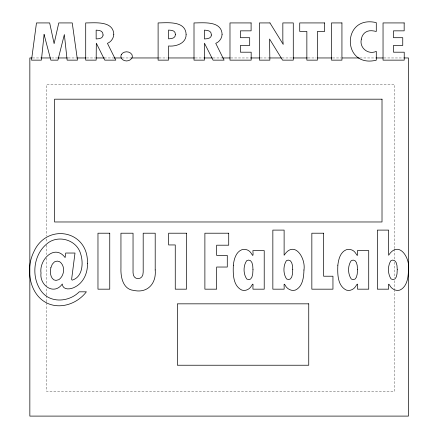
<?xml version="1.0" encoding="UTF-8"?>
<svg xmlns="http://www.w3.org/2000/svg" width="438" height="438" viewBox="0 0 438 438"><rect width="100%" height="100%" fill="white"/><g stroke="black" fill="none" stroke-linecap="round" stroke-linejoin="round"><path stroke-width="0.33" stroke-dasharray="2.19 1.64" d="M32.576 57.958L40.778 57.958M51.711 57.958L57.181 57.958M68.114 57.958L76.316 57.958M86.565 57.958L95.451 57.958M104.337 57.958L113.223 57.958M122.103 57.958L130.989 57.958M159.01 57.958L167.212 57.958M195.228 57.958L203.429 57.958M212.999 57.958L221.885 57.958M230.766 57.958L249.901 57.958M260.156 57.958L269.036 57.958M282.023 57.958L292.272 57.958M307.991 57.958L316.192 57.958M332.595 57.958L340.797 57.958M359.932 57.958L375.651 57.958M383.852 57.958L403.672 57.958M394.501 248.521L394.501 84.435L46.592 84.435L46.592 236.213M394.501 249.206L394.501 259.46M394.501 262.198L394.501 277.922M394.501 280.654L394.501 288.861M394.501 289.545L394.501 391.413L46.592 391.413L46.592 302.532M46.592 238.951L46.592 242.367M46.592 245.105L46.592 254.675M46.592 258.091L46.592 286.123M46.592 288.861L46.592 295.015M46.592 295.699L46.592 301.848"/><path stroke-width="0.66" d="M31.897 57.958L29.844 57.958L29.844 416.1L408.451 416.1L408.451 57.958L404.351 57.958M41.462 57.958L50.348 57.958M57.865 57.958L67.43 57.958M77 57.958L85.886 57.958M96.136 57.958L104.337 57.958M113.902 57.958L121.419 57.958M131.674 57.958L158.326 57.958M168.575 57.958L194.549 57.958M204.113 57.958L212.315 57.958M222.564 57.958L230.081 57.958M250.585 57.958L259.471 57.958M269.72 57.958L281.338 57.958M292.956 57.958L307.306 57.958M317.561 57.958L331.911 57.958M342.16 57.958L359.248 57.958M376.335 57.958L383.168 57.958M233.344 265.198C232.983 273.766 232.879 285.839 241.891 290.12C245.225 291.139 248.773 289.71 250.799 286.939C254.347 280.95 252.545 285.79 252.978 289.173L264.218 289.173L264.218 250.602L252.901 250.602C253.509 260.095 252.321 253.027 248.861 250.793C246.84 249.37 244.284 249.102 241.924 249.687C235.808 252.053 233.996 259.329 233.344 265.198M303.95 270.016C303.775 277.221 302.724 286.748 295.3 290.12C291.922 291.15 288.374 289.584 286.211 286.934C282.844 281.037 284.525 285.976 284.12 289.173L272.847 289.173L272.847 230.103L284.12 230.103L284.12 255.255C294.413 239.613 305.998 258.278 303.95 270.016M337.846 265.198C337.484 273.766 337.386 285.839 346.398 290.12C349.732 291.139 353.28 289.71 355.3 286.939C358.853 280.95 357.052 285.79 357.485 289.173L368.719 289.173L368.719 250.602L357.408 250.602C358.01 260.095 356.828 253.027 353.362 250.793C351.347 249.37 348.79 249.102 346.431 249.687C340.31 252.053 338.503 259.329 337.846 265.198M408.451 270.016C408.282 277.221 407.23 286.748 399.806 290.12C396.428 291.15 392.881 289.584 390.718 286.934C387.351 281.037 389.026 285.976 388.626 289.173L377.353 289.173L377.353 230.103L388.626 230.103L388.626 255.255C398.919 239.613 410.499 258.278 408.451 270.016M87.436 263.681C87.781 272.847 83.559 282.636 75.15 286.95C71.087 289.365 62.815 290.64 62.284 284.016C53.94 295.885 39.25 285.1 41.013 273.033C38.933 260.013 54.586 243.484 65.12 257.56L65.705 253.033L74.997 253.033L71.728 278.464L71.651 279.406L72.155 280.161C82.87 277.09 83.559 262.565 80.587 253.668C76.519 239.433 57.405 234.248 46.516 244.136C32.916 255.584 30.994 278.004 41.834 291.9C51.011 303.583 69.527 301.842 79.234 291.817L86.385 291.817C77.625 303.364 61.325 309.48 47.611 303.397C33.485 296.909 28.152 280.057 29.811 265.521A40.843 40.843 0 0 1 33.786 251.927C46.658 222.526 88.804 230.027 87.436 263.681M252.978 269.677L252.715 274.046L251.932 277.161L250.618 279.033L248.779 279.658L246.791 279.033C243.2 273.996 243.128 265.74 246.704 260.681L248.625 260.079L250.531 260.681L251.888 262.477L252.71 265.477L252.978 269.677M292.754 269.677L292.491 274.007L291.713 277.101L290.41 278.957L288.593 279.575L286.572 278.962C283.123 273.903 283.052 265.784 286.419 260.659L288.204 260.079L290.191 260.681L291.615 262.477L292.469 265.477L292.754 269.677M357.485 269.677L357.222 274.046L356.433 277.161L355.125 279.033L353.285 279.658L351.298 279.033C347.706 273.996 347.635 265.74 351.21 260.681L353.132 260.079L355.037 260.681L356.395 262.477L357.211 265.477L357.485 269.677M397.255 269.677L396.998 274.007L396.215 277.101L394.917 278.957L393.094 279.575L391.079 278.962C387.63 273.903 387.553 265.784 390.92 260.659L392.705 260.079L394.698 260.681L396.122 262.477L396.97 265.477L397.255 269.677M155.2 269.928C156.519 283.402 147.568 293.542 133.7 290.399C122.826 289.337 120.581 276.854 120.948 267.957L120.948 233.208L133.042 233.208L133.042 272.611L133.382 275.091L134.4 276.997L135.994 278.207L138.058 278.606L140.182 278.179L141.808 276.893L142.843 274.845L143.188 272.151L143.188 233.208L155.2 233.208L155.2 269.928M361.361 39.13C359.061 47.808 368.238 55.166 376.286 51.366L376.286 60.203C341.728 68.503 341.569 14.525 376.286 22.623L376.286 31.487C372.7 30.6 368.484 30.003 365.314 32.374A10.107 10.107 0 0 0 361.865 37.115L361.361 39.13M186.117 34.388C186.347 43.389 175.999 46.751 168.548 45.985L168.548 60.143L158.107 60.143L158.107 22.929C167.196 22.825 185.57 20.498 186.117 34.388M44.085 34.498L41.402 60.143L31.509 60.143L36.474 22.929L49.669 22.929L54.115 43.641L58.763 22.929L72.237 22.929L77.477 60.143L67.14 60.143L64.348 34.553L57.904 60.143L50.841 60.143L44.085 34.498M50.863 267.733C50.091 271.872 50.036 277.03 53.754 279.816L55.982 280.413L58.878 279.652C64.468 275.737 65.53 265.85 59.667 261.71L57.186 261.086L54.465 261.864L52.292 264.207L50.863 267.733M113.792 34.334C113.694 38.292 111.082 41.851 107.452 43.362L115.791 60.143L104.764 60.143L96.322 43.198L96.152 60.143L85.711 60.143L85.711 22.929C94.767 22.973 113.212 20.493 113.792 34.334M222.093 34.334C221.989 38.292 219.383 41.851 215.753 43.362L224.092 60.143L213.065 60.143L204.447 43.198L204.447 60.143L194.007 60.143L194.007 22.929C203.068 22.973 221.513 20.493 222.093 34.334M175.403 34.498L174.986 36.431L173.733 37.761L171.597 38.549L168.548 38.851L168.548 30.069L171.663 30.359L173.782 31.114L174.997 32.456L175.403 34.498M121.277 54.619L120.855 56.382L121.277 58.161C123.527 61.961 129.692 61.835 131.931 58.079L132.364 56.327L131.942 54.586C129.659 50.885 123.505 50.846 121.277 54.619M103.078 35.029L102.645 36.704L101.348 37.92L99.18 38.67L96.152 38.96L96.152 30.123L99.344 30.463L101.474 31.322L102.678 32.806L103.078 35.029M211.373 35.029L210.941 36.704L209.643 37.92L207.481 38.67L204.447 38.96L204.447 30.123L207.639 30.463L209.775 31.322L210.974 32.806L211.373 35.029M251.105 22.929L229.983 22.929L229.983 60.143L251.171 60.143L251.171 52.199L240.424 52.199L240.424 45.426L249.693 45.426L249.693 37.706L240.424 37.706L240.424 30.846L251.105 30.846L251.105 22.929M269.95 22.929L259.411 22.929L259.411 60.143L269.852 60.143L269.573 39.015L282.565 60.143L293.279 60.143L293.279 22.929L282.839 22.929L282.839 40.384L283.216 44.397L269.95 22.929M324.635 22.929L299.723 22.929L299.723 31.432L306.857 31.432L306.857 60.143L317.435 60.143L317.435 31.432L324.635 31.432L324.635 22.929M341.936 22.929L331.495 22.929L331.495 60.143L341.936 60.143L341.936 22.929M404.165 22.929L383.042 22.929L383.042 60.143L404.23 60.143L404.23 52.199L393.483 52.199L393.483 45.426L402.752 45.426L402.752 37.706L393.483 37.706L393.483 30.846L404.165 30.846L404.165 22.929M382.013 99.185L54.564 99.185L54.564 221.973L382.013 221.973L382.013 99.185M109.752 233.208L97.97 233.208L97.97 289.173L109.752 289.173L109.752 233.208M186.5 233.208L168.652 233.208L168.652 244.946L175.26 244.946L175.26 289.173L186.5 289.173L186.5 233.208M228.718 233.208L204.885 233.208L204.885 289.173L216.668 289.173L216.668 267.038L227.284 267.038L227.284 255.425L216.668 255.425L216.668 245.198L228.718 245.198L228.718 233.208M323.622 233.208L311.84 233.208L311.84 289.173L332.951 289.173L332.951 276.219L323.622 276.219L323.622 233.208M308.746 303.835L177.357 303.835L177.357 365.232L308.746 365.232L308.746 303.835"/></g></svg>
